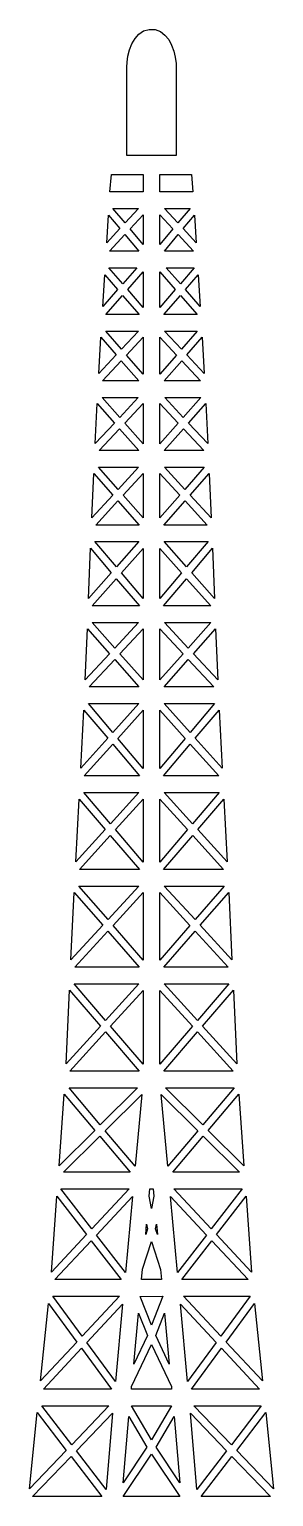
# Model space of a CAD drawing. Header units: metres. Extents: x 277 to 491, y 736 to 1269.
# Drawn here: x 361.5 to 407.1, y 995.1 to 1269.4 of the extents above; entities that cross this region are included whole.
import ezdxf

# ---------------------------------------------------------------- set-up
doc = ezdxf.new("R2010")
doc.units = ezdxf.units.M

msp = doc.modelspace()

# ---------------------------------------------------------------- linework, layer by layer
at = {"layer": 'GROUP0'}
for p, q in [((380.63, 1266.71), (381.22, 1267.71)), ((381.22, 1267.71), (381.94, 1268.53)), ((381.94, 1268.53), (382.82, 1269.13)), ((382.82, 1269.13), (383.85, 1269.44)), ((383.85, 1269.44), (384.97, 1269.4)), ((384.97, 1269.4), (385.97, 1269.03)), ((385.97, 1269.03), (386.81, 1268.38)), ((386.81, 1268.38), (387.51, 1267.52)), ((379.89, 1264.45), (380.19, 1265.61)), ((380.19, 1265.61), (380.63, 1266.71)), ((387.51, 1267.52), (388.06, 1266.5)), ((388.06, 1266.5), (388.48, 1265.38)), ((388.48, 1265.38), (388.75, 1264.22)), ((379.68, 1262.38), (379.72, 1263.29)), ((379.68, 1261.45), (379.68, 1262.38)), ((379.72, 1263.29), (379.89, 1264.45)), ((388.75, 1264.22), (388.9, 1263.07)), ((388.9, 1263.07), (388.92, 1262.29)), ((388.92, 1262.29), (388.92, 1261.13)), ((379.68, 1259.47), (379.68, 1261.45)), ((379.68, 1256.81), (379.68, 1259.47)), ((388.92, 1261.13), (388.92, 1258.98)), ((379.68, 1253.82), (379.68, 1256.81)), ((388.92, 1258.98), (388.92, 1256.23)), ((388.92, 1256.23), (388.92, 1253.22)), ((379.68, 1250.87), (379.68, 1253.82)), ((388.92, 1253.22), (388.92, 1250.32)), ((379.68, 1248.32), (379.68, 1250.87)), ((388.92, 1250.32), (388.92, 1247.89)), ((379.68, 1246.52), (379.68, 1248.32)), ((379.68, 1245.84), (379.68, 1246.52)), ((380.06, 1245.84), (379.68, 1245.84)), ((381.06, 1245.84), (380.06, 1245.84)), ((382.48, 1245.84), (381.06, 1245.84)), ((384.13, 1245.84), (382.48, 1245.84)), ((385.8, 1245.84), (384.13, 1245.84)), ((387.28, 1245.84), (385.8, 1245.84)), ((388.38, 1245.84), (387.28, 1245.84)), ((388.9, 1245.84), (388.38, 1245.84)), ((388.92, 1246.29), (388.9, 1245.84)), ((388.92, 1247.89), (388.92, 1246.29)), ((376.54, 1239.04), (376.81, 1242.28)), ((376.81, 1242.28), (382.74, 1242.28)), ((382.74, 1242.28), (382.74, 1239.04)), ((385.85, 1239.04), (385.85, 1242.28)), ((385.85, 1242.28), (391.79, 1242.28)), ((391.79, 1242.28), (392.05, 1239.04)), ((382.74, 1239.04), (376.54, 1239.04)), ((392.05, 1239.04), (385.85, 1239.04)), ((379.36, 1233.23), (377.1, 1235.94)), ((377.1, 1235.94), (381.88, 1235.94)), ((381.88, 1235.94), (379.36, 1233.23)), ((380.29, 1232.12), (382.75, 1234.76)), ((382.75, 1234.76), (382.75, 1229.2)), ((385.85, 1229.2), (385.85, 1234.76)), ((385.85, 1234.76), (388.3, 1232.12)), ((386.72, 1235.94), (391.5, 1235.94)), ((389.23, 1233.23), (386.72, 1235.94)), ((391.5, 1235.94), (389.23, 1233.23)), ((375.93, 1229.53), (376.25, 1234.72)), ((378.38, 1232.17), (375.93, 1229.53)), ((376.25, 1234.72), (378.38, 1232.17)), ((382.75, 1229.2), (380.29, 1232.12)), ((388.3, 1232.12), (385.85, 1229.2)), ((390.22, 1232.17), (392.35, 1234.72)), ((392.67, 1229.53), (390.22, 1232.17)), ((392.35, 1234.72), (392.67, 1229.53)), ((376.44, 1227.98), (379.31, 1231.06)), ((379.31, 1231.06), (381.9, 1227.98)), ((386.7, 1227.98), (389.29, 1231.06)), ((389.29, 1231.06), (392.15, 1227.98)), ((381.9, 1227.98), (376.44, 1227.98)), ((392.15, 1227.98), (386.7, 1227.98)), ((376.32, 1224.87), (381.53, 1224.87)), ((378.91, 1221.88), (376.32, 1224.87)), ((381.53, 1224.87), (378.91, 1221.88)), ((379.86, 1220.78), (382.75, 1224.08)), ((382.75, 1224.08), (382.75, 1217.45)), ((385.85, 1224.08), (388.74, 1220.78)), ((385.85, 1217.45), (385.85, 1224.08)), ((387.07, 1224.87), (392.28, 1224.87)), ((389.69, 1221.88), (387.07, 1224.87)), ((392.28, 1224.87), (389.69, 1221.88)), ((375.21, 1217.64), (375.56, 1223.55)), ((375.56, 1223.55), (377.96, 1220.79)), ((390.64, 1220.79), (393.03, 1223.55)), ((393.03, 1223.55), (393.39, 1217.64)), ((377.96, 1220.79), (375.21, 1217.64)), ((375.78, 1216.11), (378.9, 1219.69)), ((378.9, 1219.69), (382, 1216.11)), ((382.75, 1217.45), (379.86, 1220.78)), ((388.74, 1220.78), (385.85, 1217.45)), ((386.59, 1216.11), (389.69, 1219.69)), ((389.69, 1219.69), (392.82, 1216.11)), ((393.39, 1217.64), (390.64, 1220.79)), ((382, 1216.11), (375.78, 1216.11)), ((392.82, 1216.11), (386.59, 1216.11)), ((375.76, 1213.01), (381.86, 1213.01)), ((378.69, 1209.61), (375.76, 1213.01)), ((381.86, 1213.01), (378.69, 1209.61)), ((386.73, 1213.01), (392.84, 1213.01)), ((389.9, 1209.61), (386.73, 1213.01)), ((392.84, 1213.01), (389.9, 1209.61)), ((374.44, 1205.06), (374.85, 1211.86)), ((374.85, 1211.86), (377.71, 1208.56)), ((379.64, 1208.52), (382.75, 1211.85)), ((382.75, 1211.85), (382.75, 1204.93)), ((385.85, 1211.85), (388.96, 1208.52)), ((385.85, 1204.93), (385.85, 1211.85)), ((390.89, 1208.56), (393.74, 1211.86)), ((393.74, 1211.86), (394.16, 1205.06)), ((377.71, 1208.56), (374.44, 1205.06)), ((375.13, 1203.7), (378.65, 1207.47)), ((378.65, 1207.47), (381.93, 1203.68)), ((382.75, 1204.93), (379.64, 1208.52)), ((388.96, 1208.52), (385.85, 1204.93)), ((386.66, 1203.68), (389.94, 1207.47)), ((389.94, 1207.47), (393.46, 1203.7)), ((394.16, 1205.06), (390.89, 1208.56)), ((381.93, 1203.68), (375.13, 1203.7)), ((393.46, 1203.7), (386.66, 1203.68)), ((373.79, 1191.98), (374.14, 1199.46)), ((374.14, 1199.46), (377.38, 1195.82)), ((375.05, 1200.59), (381.81, 1200.57)), ((378.36, 1196.87), (375.05, 1200.59)), ((381.81, 1200.57), (378.36, 1196.87)), ((379.32, 1195.8), (382.75, 1199.47)), ((382.75, 1199.47), (382.75, 1191.95)), ((385.85, 1191.95), (385.85, 1199.47)), ((385.85, 1199.47), (389.28, 1195.8)), ((386.79, 1200.57), (393.54, 1200.59)), ((390.24, 1196.87), (386.79, 1200.57)), ((393.54, 1200.59), (390.24, 1196.87)), ((391.22, 1195.82), (394.46, 1199.46)), ((394.46, 1199.46), (394.8, 1191.98)), ((377.38, 1195.82), (373.79, 1191.98)), ((374.54, 1190.67), (378.34, 1194.74)), ((378.34, 1194.74), (381.96, 1190.67)), ((382.75, 1191.95), (379.32, 1195.8)), ((389.28, 1195.8), (385.85, 1191.95)), ((386.64, 1190.67), (390.26, 1194.74)), ((390.26, 1194.74), (394.06, 1190.67)), ((394.8, 1191.98), (391.22, 1195.82)), ((381.96, 1190.67), (374.54, 1190.67)), ((394.06, 1190.67), (386.64, 1190.67)), ((373.16, 1178.09), (373.54, 1186.4)), ((373.54, 1186.4), (377.08, 1182.35)), ((378.06, 1183.41), (374.42, 1187.57)), ((374.42, 1187.57), (381.89, 1187.57)), ((381.89, 1187.57), (378.06, 1183.41)), ((379.01, 1182.32), (382.75, 1186.37)), ((382.75, 1186.37), (382.75, 1178.06)), ((385.85, 1178.06), (385.85, 1186.37)), ((385.85, 1186.37), (389.58, 1182.32)), ((386.7, 1187.57), (394.17, 1187.57)), ((390.53, 1183.41), (386.7, 1187.57)), ((394.17, 1187.57), (390.53, 1183.41)), ((391.51, 1182.35), (395.06, 1186.4)), ((395.06, 1186.4), (395.44, 1178.09)), ((377.08, 1182.35), (373.16, 1178.09)), ((373.88, 1176.75), (378.03, 1181.26)), ((378.03, 1181.26), (381.98, 1176.75)), ((382.75, 1178.06), (379.01, 1182.32)), ((389.58, 1182.32), (385.85, 1178.06)), ((386.61, 1176.75), (390.56, 1181.26)), ((390.56, 1181.26), (394.72, 1176.75)), ((395.44, 1178.09), (391.51, 1182.35)), ((381.98, 1176.75), (373.88, 1176.75)), ((394.72, 1176.75), (386.61, 1176.75)), ((372.53, 1163.03), (372.91, 1172.39)), ((372.91, 1172.39), (376.79, 1167.82)), ((373.73, 1173.64), (381.96, 1173.64)), ((377.75, 1168.9), (373.73, 1173.64)), ((381.96, 1173.64), (377.75, 1168.9)), ((378.69, 1167.8), (382.75, 1172.37)), ((382.75, 1172.37), (382.75, 1163.01)), ((385.85, 1172.37), (389.91, 1167.8)), ((385.85, 1163.01), (385.85, 1172.37)), ((386.64, 1173.64), (394.87, 1173.64)), ((390.85, 1168.9), (386.64, 1173.64)), ((394.87, 1173.64), (390.85, 1168.9)), ((391.81, 1167.82), (395.69, 1172.39)), ((395.69, 1172.39), (396.06, 1163.03)), ((376.79, 1167.82), (372.53, 1163.03)), ((373.2, 1161.62), (377.72, 1166.71)), ((377.72, 1166.71), (382.04, 1161.62)), ((382.75, 1163.01), (378.69, 1167.8)), ((389.91, 1167.8), (385.85, 1163.01)), ((386.56, 1161.62), (390.87, 1166.71)), ((390.87, 1166.71), (395.4, 1161.62)), ((396.06, 1163.03), (391.81, 1167.82)), ((382.04, 1161.62), (373.2, 1161.62)), ((395.4, 1161.62), (386.56, 1161.62)), ((377.44, 1153.74), (373.2, 1158.51)), ((373.2, 1158.51), (381.88, 1158.51)), ((381.88, 1158.51), (377.44, 1153.74)), ((391.16, 1153.74), (386.72, 1158.51)), ((386.72, 1158.51), (395.4, 1158.51)), ((395.4, 1158.51), (391.16, 1153.74)), ((371.92, 1147.79), (372.31, 1157.36)), ((372.31, 1157.36), (376.46, 1152.68)), ((378.4, 1152.66), (382.75, 1157.34)), ((382.75, 1157.34), (382.75, 1147.77)), ((385.85, 1157.34), (390.2, 1152.66)), ((385.85, 1147.77), (385.85, 1157.34)), ((392.14, 1152.68), (396.29, 1157.36)), ((396.29, 1157.36), (396.68, 1147.79)), ((376.46, 1152.68), (371.92, 1147.79)), ((382.75, 1147.77), (378.4, 1152.66)), ((390.2, 1152.66), (385.85, 1147.77)), ((396.68, 1147.79), (392.14, 1152.68)), ((372.67, 1146.49), (377.42, 1151.6)), ((377.42, 1151.6), (381.96, 1146.49)), ((386.64, 1146.49), (391.18, 1151.6)), ((391.18, 1151.6), (395.92, 1146.49)), ((381.96, 1146.49), (372.67, 1146.49)), ((395.92, 1146.49), (386.64, 1146.49)), ((371.08, 1131.26), (371.66, 1142.15)), ((371.66, 1142.15), (376.11, 1136.87)), ((372.5, 1143.39), (381.94, 1143.39)), ((377.08, 1137.95), (372.5, 1143.39)), ((381.94, 1143.39), (377.08, 1137.95)), ((378.01, 1136.84), (382.75, 1142.13)), ((382.75, 1142.13), (382.75, 1131.22)), ((385.85, 1142.13), (390.59, 1136.84)), ((385.85, 1131.22), (385.85, 1142.13)), ((391.52, 1137.95), (386.65, 1143.39)), ((386.65, 1143.39), (396.1, 1143.39)), ((396.1, 1143.39), (391.52, 1137.95)), ((392.49, 1136.87), (396.94, 1142.15)), ((396.94, 1142.15), (397.52, 1131.26)), ((376.11, 1136.87), (371.08, 1131.26)), ((382.75, 1131.22), (378.01, 1136.84)), ((390.59, 1136.84), (385.85, 1131.22)), ((397.52, 1131.26), (392.49, 1136.87)), ((371.72, 1129.82), (377.04, 1135.76)), ((377.04, 1135.76), (382.05, 1129.82)), ((386.55, 1129.82), (391.55, 1135.76)), ((391.55, 1135.76), (396.88, 1129.82)), ((382.05, 1129.82), (371.72, 1129.82)), ((396.88, 1129.82), (386.55, 1129.82)), ((370.15, 1113.74), (370.77, 1125.51)), ((370.77, 1125.51), (375.65, 1119.81)), ((371.64, 1126.71), (381.92, 1126.71)), ((376.62, 1120.88), (371.64, 1126.71)), ((381.92, 1126.71), (376.62, 1120.88)), ((377.56, 1119.78), (382.75, 1125.49)), ((382.75, 1125.49), (382.75, 1113.71)), ((385.85, 1125.49), (391.03, 1119.78)), ((385.85, 1113.71), (385.85, 1125.49)), ((391.97, 1120.88), (386.68, 1126.71)), ((386.68, 1126.71), (396.96, 1126.71)), ((396.96, 1126.71), (391.97, 1120.88)), ((392.95, 1119.81), (397.82, 1125.51)), ((397.82, 1125.51), (398.45, 1113.74)), ((375.65, 1119.81), (370.15, 1113.74)), ((382.75, 1113.71), (377.56, 1119.78)), ((391.03, 1119.78), (385.85, 1113.71)), ((398.45, 1113.74), (392.95, 1119.81)), ((370.81, 1112.34), (376.59, 1118.71)), ((376.59, 1118.71), (382.03, 1112.34)), ((386.57, 1112.34), (392.01, 1118.71)), ((392.01, 1118.71), (397.78, 1112.34)), ((382.03, 1112.34), (370.81, 1112.34)), ((397.78, 1112.34), (386.57, 1112.34)), ((376.17, 1102.97), (370.73, 1109.24)), ((370.73, 1109.24), (381.9, 1109.24)), ((381.9, 1109.24), (376.17, 1102.97)), ((386.69, 1109.24), (397.86, 1109.24)), ((392.43, 1102.97), (386.69, 1109.24)), ((397.86, 1109.24), (392.43, 1102.97)), ((369.25, 1095.42), (369.86, 1108.05)), ((369.86, 1108.05), (375.19, 1101.91)), ((377.11, 1101.88), (382.75, 1108.03)), ((382.75, 1108.03), (382.75, 1095.39)), ((385.85, 1108.03), (391.48, 1101.88)), ((385.85, 1095.39), (385.85, 1108.03)), ((393.4, 1101.91), (398.74, 1108.05)), ((398.74, 1108.05), (399.34, 1095.42)), ((375.19, 1101.91), (369.25, 1095.42)), ((369.95, 1094.06), (376.14, 1100.82)), ((376.14, 1100.82), (382, 1094.06)), ((382.75, 1095.39), (377.11, 1101.88)), ((391.48, 1101.88), (385.85, 1095.39)), ((386.6, 1094.06), (392.46, 1100.82)), ((392.46, 1100.82), (398.64, 1094.06)), ((399.34, 1095.42), (393.4, 1101.91)), ((382, 1094.06), (369.95, 1094.06)), ((398.64, 1094.06), (386.6, 1094.06)), ((368.32, 1075.98), (368.98, 1089.75)), ((368.98, 1089.75), (374.74, 1083.05)), ((369.84, 1090.96), (381.92, 1090.96)), ((375.72, 1084.12), (369.84, 1090.96)), ((381.92, 1090.96), (375.72, 1084.12)), ((376.66, 1083.03), (382.75, 1089.73)), ((382.75, 1089.73), (382.75, 1075.95)), ((385.85, 1075.95), (385.85, 1089.73)), ((385.85, 1089.73), (391.94, 1083.03)), ((386.68, 1090.96), (398.76, 1090.96)), ((392.88, 1084.12), (386.68, 1090.96)), ((398.76, 1090.96), (392.88, 1084.12)), ((393.85, 1083.05), (399.61, 1089.75)), ((399.61, 1089.75), (400.27, 1075.98)), ((374.74, 1083.05), (368.32, 1075.98)), ((369.01, 1074.59), (375.69, 1081.95)), ((375.69, 1081.95), (382.02, 1074.59)), ((382.75, 1075.95), (376.66, 1083.03)), ((391.94, 1083.03), (385.85, 1075.95)), ((386.58, 1074.59), (392.91, 1081.95)), ((392.91, 1081.95), (399.59, 1074.59)), ((400.27, 1075.98), (393.85, 1083.05)), ((382.02, 1074.59), (369.01, 1074.59)), ((399.59, 1074.59), (386.58, 1074.59)), ((367.02, 1056.93), (367.99, 1070.32)), ((367.99, 1070.32), (373.71, 1063.55)), ((368.88, 1071.49), (381.71, 1071.49)), ((374.73, 1064.57), (368.88, 1071.49)), ((381.71, 1071.49), (374.73, 1064.57)), ((375.66, 1063.47), (382.48, 1070.23)), ((382.48, 1070.23), (381.26, 1056.84)), ((387.34, 1056.84), (386.11, 1070.23)), ((386.11, 1070.23), (392.94, 1063.47)), ((393.87, 1064.57), (386.89, 1071.49)), ((386.89, 1071.49), (399.72, 1071.49)), ((399.72, 1071.49), (393.87, 1064.57)), ((394.89, 1063.55), (400.61, 1070.32)), ((400.61, 1070.32), (401.58, 1056.93)), ((373.71, 1063.55), (367.02, 1056.93)), ((367.85, 1055.73), (374.64, 1062.45)), ((374.64, 1062.45), (380.32, 1055.73)), ((381.26, 1056.84), (375.66, 1063.47)), ((392.94, 1063.47), (387.34, 1056.84)), ((388.27, 1055.73), (393.96, 1062.45)), ((393.96, 1062.45), (400.74, 1055.73)), ((401.58, 1056.93), (394.89, 1063.55)), ((380.32, 1055.73), (367.85, 1055.73)), ((400.74, 1055.73), (388.27, 1055.73)), ((365.59, 1037.03), (366.61, 1051.25)), ((366.61, 1051.25), (372.15, 1044.06)), ((373.14, 1045.13), (367.37, 1052.62)), ((367.37, 1052.62), (380.14, 1052.62)), ((380.14, 1052.62), (373.14, 1045.13)), ((374.03, 1043.97), (380.74, 1051.16)), ((380.74, 1051.16), (379.44, 1036.95)), ((383.87, 1051.22), (383.99, 1052.62)), ((384.3, 1048.94), (383.87, 1051.22)), ((383.99, 1052.62), (384.6, 1052.62)), ((384.73, 1051.22), (384.3, 1048.94)), ((384.6, 1052.62), (384.73, 1051.22)), ((389.15, 1036.95), (387.86, 1051.16)), ((387.86, 1051.16), (394.57, 1043.97)), ((388.45, 1052.62), (401.23, 1052.62)), ((395.45, 1045.13), (388.45, 1052.62)), ((401.23, 1052.62), (395.45, 1045.13)), ((396.45, 1044.06), (401.98, 1051.25)), ((401.98, 1051.25), (403.01, 1037.03)), ((383.21, 1044.05), (383.39, 1046.01)), ((383.39, 1046.01), (383.56, 1045.13)), ((385.04, 1045.13), (385.21, 1046.01)), ((385.21, 1046.01), (385.39, 1044.05)), ((372.15, 1044.06), (365.59, 1037.03)), ((366.25, 1035.64), (373.04, 1042.91)), ((373.04, 1042.91), (378.64, 1035.64)), ((379.44, 1036.95), (374.03, 1043.97)), ((382.62, 1037.59), (384.3, 1042.75)), ((383.56, 1045.13), (383.21, 1044.05)), ((384.3, 1042.75), (385.99, 1037.52)), ((385.39, 1044.05), (385.04, 1045.13)), ((394.57, 1043.97), (389.15, 1036.95)), ((389.96, 1035.64), (395.56, 1042.91)), ((395.56, 1042.91), (402.35, 1035.64)), ((403.01, 1037.03), (396.45, 1044.06)), ((382.44, 1035.64), (382.62, 1037.59)), ((385.99, 1037.52), (386.15, 1035.64)), ((378.64, 1035.64), (366.25, 1035.64)), ((386.15, 1035.64), (382.44, 1035.64)), ((402.35, 1035.64), (389.96, 1035.64)), ((371.34, 1025.04), (365.84, 1032.53)), ((365.84, 1032.53), (378.32, 1032.53)), ((378.32, 1032.53), (371.34, 1025.04)), ((382.15, 1032.49), (386.44, 1032.53)), ((384.3, 1027.1), (382.15, 1032.49)), ((386.44, 1032.53), (384.3, 1027.1)), ((397.26, 1025.04), (390.28, 1032.53)), ((390.28, 1032.53), (402.75, 1032.53)), ((402.75, 1032.53), (397.26, 1025.04)), ((363.57, 1016.68), (365.07, 1031.16)), ((365.07, 1031.16), (370.35, 1023.97)), ((372.21, 1023.86), (378.9, 1031.05)), ((378.9, 1031.05), (377.55, 1016.57)), ((380.97, 1019.81), (381.86, 1029.34)), ((381.86, 1029.34), (383.52, 1025.19)), ((385.08, 1025.19), (386.74, 1029.34)), ((386.74, 1029.34), (387.63, 1019.81)), ((391.05, 1016.57), (389.7, 1031.05)), ((389.7, 1031.05), (396.39, 1023.86)), ((398.25, 1023.97), (403.52, 1031.16)), ((403.52, 1031.16), (405.03, 1016.68)), ((370.35, 1023.97), (363.57, 1016.68)), ((377.55, 1016.57), (372.21, 1023.86)), ((380.58, 1015.62), (384.3, 1023.49)), ((383.52, 1025.19), (380.97, 1019.81)), ((384.3, 1023.49), (388.02, 1015.62)), ((387.63, 1019.81), (385.08, 1025.19)), ((396.39, 1023.86), (391.05, 1016.57)), ((405.03, 1016.68), (398.25, 1023.97)), ((364.11, 1015.16), (371.21, 1022.79)), ((371.21, 1022.79), (376.8, 1015.16)), ((391.79, 1015.16), (397.39, 1022.79)), ((397.39, 1022.79), (404.48, 1015.16)), ((380.54, 1015.16), (380.58, 1015.62)), ((388.02, 1015.62), (388.06, 1015.16)), ((376.8, 1015.16), (364.11, 1015.16)), ((388.06, 1015.16), (380.54, 1015.16)), ((404.48, 1015.16), (391.79, 1015.16)), ((361.47, 996.49), (362.95, 1010.77)), ((362.95, 1010.77), (368.37, 1003.71)), ((363.78, 1012.05), (376.35, 1012.05)), ((369.38, 1004.76), (363.78, 1012.05)), ((376.35, 1012.05), (369.38, 1004.76)), ((370.26, 1003.61), (377.02, 1010.68)), ((377.02, 1010.68), (375.8, 996.38)), ((379.03, 997.66), (380.09, 1010.05)), ((380.09, 1010.05), (383.45, 1004.3)), ((384.3, 1005.7), (380.58, 1012.05)), ((380.58, 1012.05), (388.02, 1012.05)), ((388.02, 1012.05), (384.3, 1005.7)), ((385.14, 1004.3), (388.51, 1010.05)), ((388.51, 1010.05), (389.57, 997.66)), ((391.57, 1010.68), (398.33, 1003.61)), ((392.79, 996.38), (391.57, 1010.68)), ((399.22, 1004.76), (392.24, 1012.05)), ((392.24, 1012.05), (404.81, 1012.05)), ((404.81, 1012.05), (399.22, 1004.76)), ((400.22, 1003.71), (405.64, 1010.77)), ((405.64, 1010.77), (407.13, 996.49)), ((383.45, 1004.3), (379.03, 997.66)), ((389.57, 997.66), (385.14, 1004.3)), ((368.37, 1003.71), (361.47, 996.49)), ((362.08, 995.05), (369.26, 1002.55)), ((369.26, 1002.55), (375, 995.07)), ((375.8, 996.38), (370.26, 1003.61)), ((379.03, 995.07), (384.3, 1002.98)), ((384.3, 1002.98), (389.57, 995.07)), ((398.33, 1003.61), (392.79, 996.38)), ((393.59, 995.07), (399.34, 1002.55)), ((399.34, 1002.55), (406.52, 995.05)), ((407.13, 996.49), (400.22, 1003.71)), ((375, 995.07), (362.08, 995.05)), ((389.57, 995.07), (379.03, 995.07)), ((406.52, 995.05), (393.59, 995.07))]:
    msp.add_line(p, q, dxfattribs=at)

doc.saveas('drawing.dxf')
